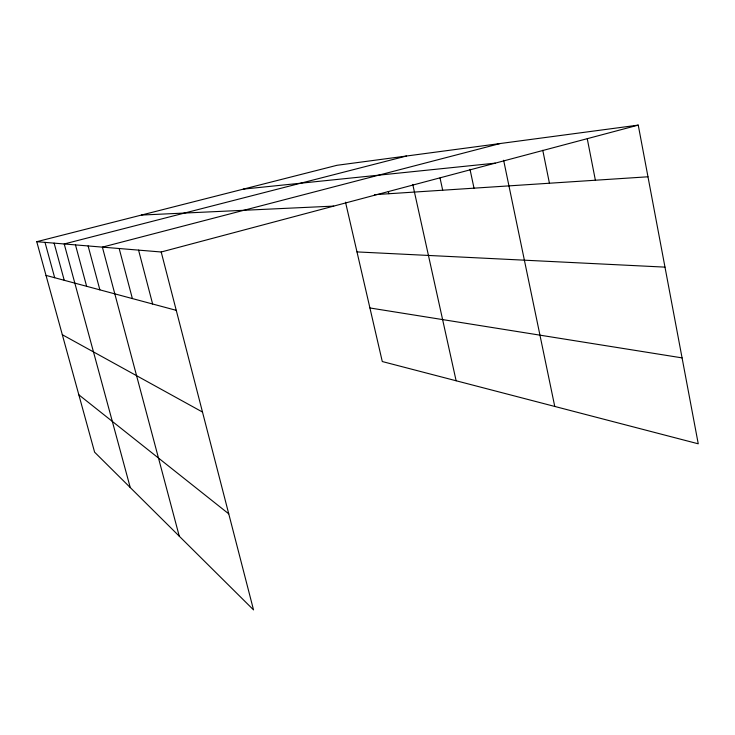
<?xml version="1.0" encoding="UTF-8"?>
<svg xmlns="http://www.w3.org/2000/svg" width="735" height="735" viewBox="0 0 735 735"><rect width="100%" height="100%" fill="white"/><g stroke="black" fill="none" stroke-linecap="round" stroke-linejoin="round"><path stroke-width="1.1" d="M161.204 251.995L253.529 609.885L94.604 452.172L36.75 241.696L161.204 251.995L638.246 125.115L698.25 443.802L382.283 361.537L345.514 202.18M500.158 143.536L102.385 247.125L179.267 536.192M406.483 156.022L64.211 243.965L130.26 487.562M36.75 241.696L337.007 165.292L638.246 125.115M243.34 189.125L495.225 163.152M374.418 194.683L647.976 176.786M141.414 215.061L333.736 206.103M356.989 251.912L664.982 267.127M369.925 307.965L682.071 357.881M46.011 275.404L176.253 310.345M62.319 334.719L202.493 412.05M78.838 394.814L228.76 513.857M45.01 242.375L54.684 277.729M54.114 243.129L64.239 280.292M75.475 244.902L86.629 286.301M88.108 245.949L99.868 289.847M119.171 248.513L132.374 298.566M138.566 250.12L152.632 304.005M388.346 191.523L388.852 193.737M412.758 184.421L456.123 380.767M440.026 177.953L442.69 190.218M469.996 169.27L474.011 188.169M503.631 160.248L554.76 406.446M542.77 150.262L549.431 183.236M587.274 138.805L595.378 180.231"/></g></svg>
